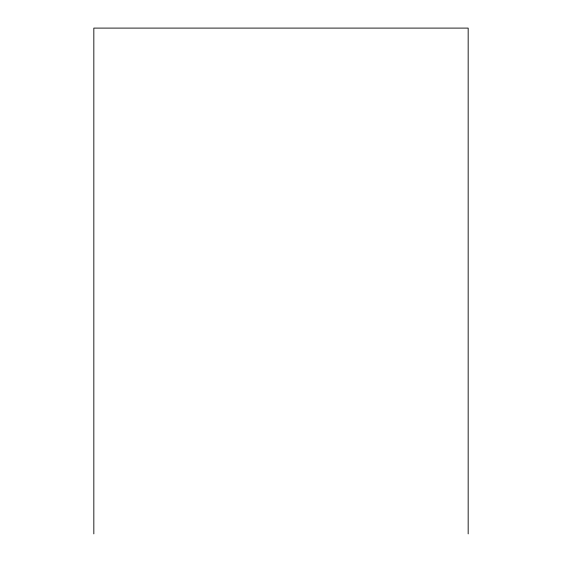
<?xml version="1.0" encoding="UTF-8"?>
<svg xmlns="http://www.w3.org/2000/svg" width="562" height="562" viewBox="0 0 562 562"><rect width="100%" height="100%" fill="white"/><g stroke="black" fill="none" stroke-linecap="round" stroke-linejoin="round"><path stroke-width="0.84" d="M468.167 533.9L468.167 28.1L93.833 28.1L93.833 533.9"/></g></svg>
